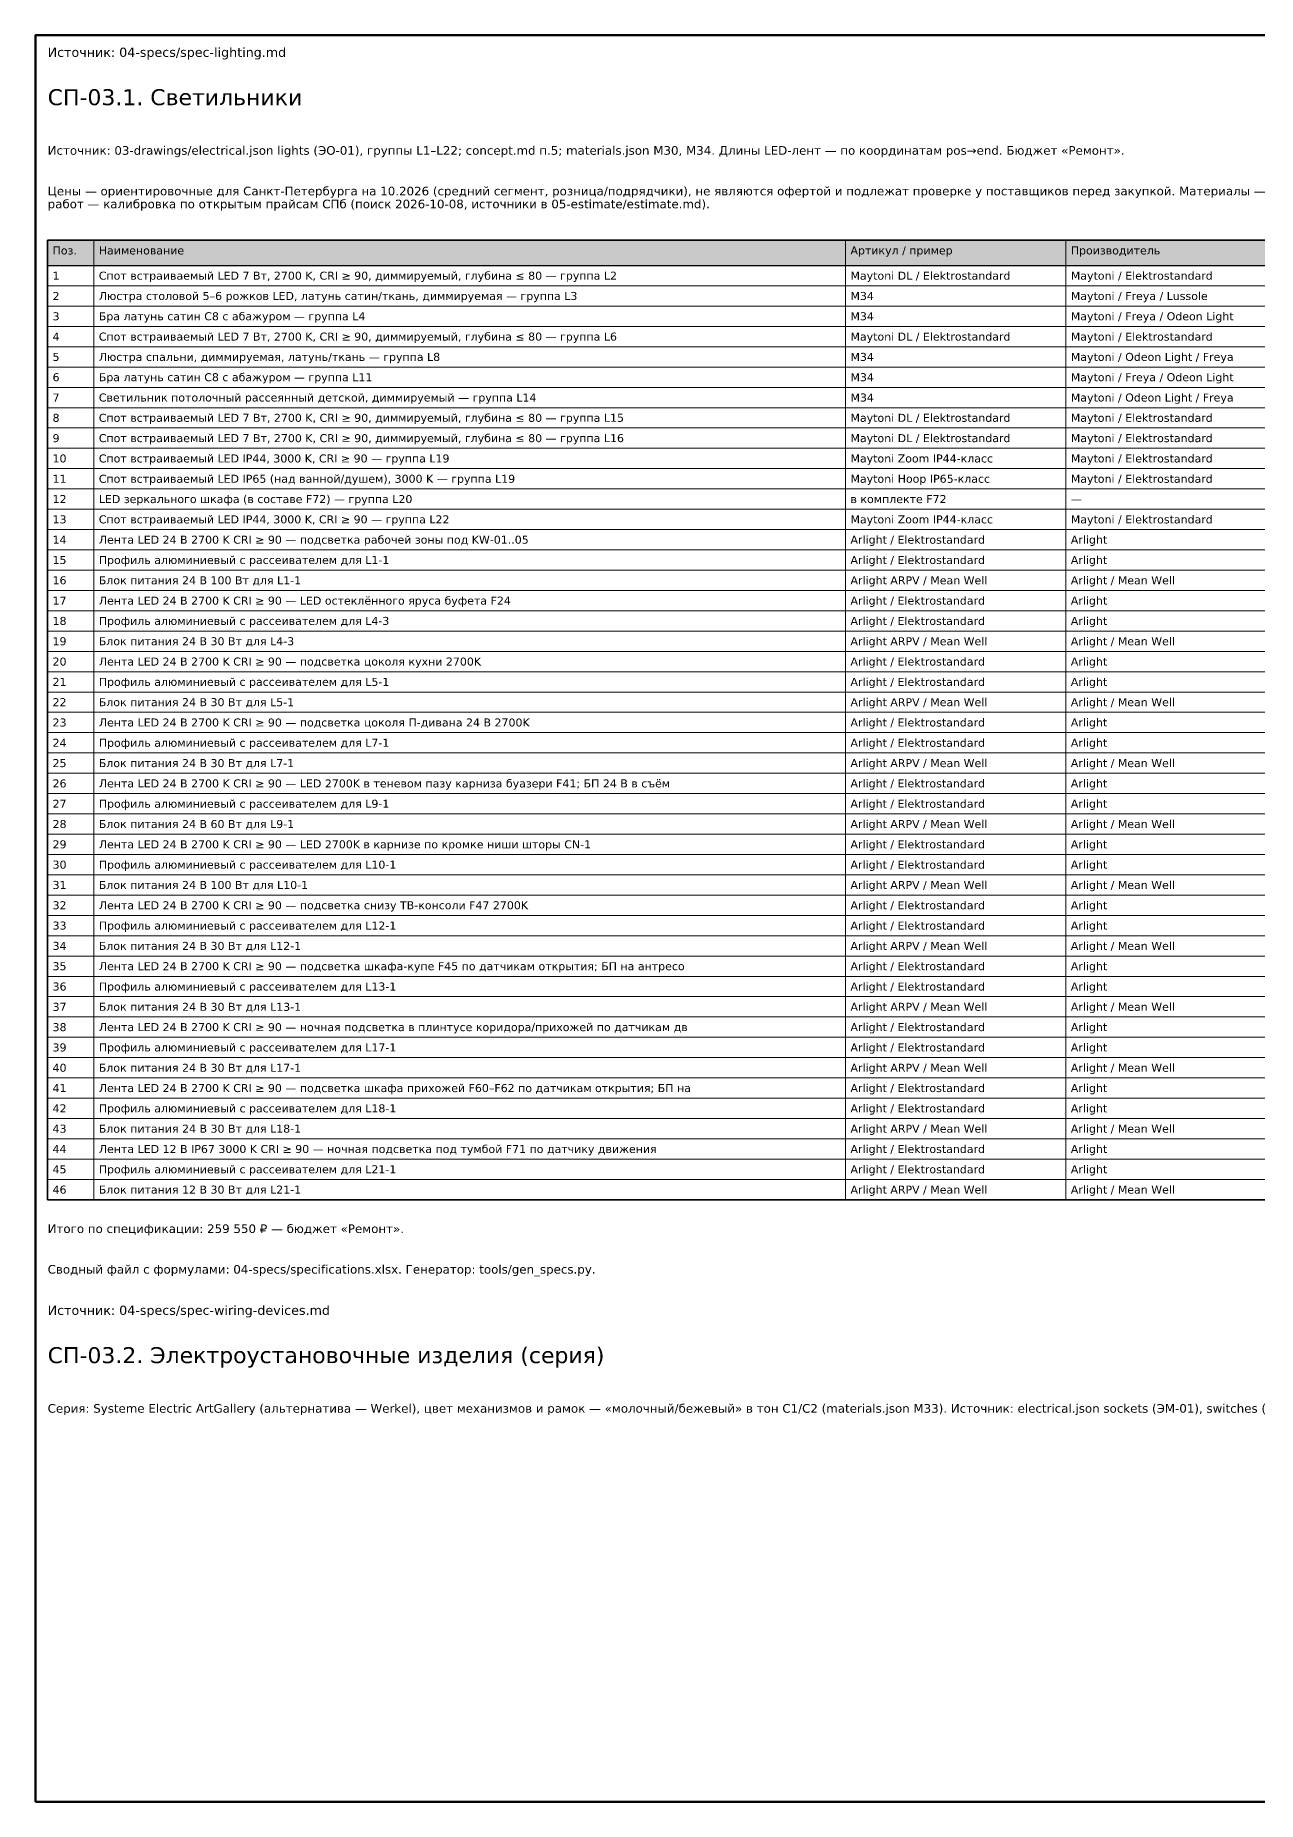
# Model space of a CAD drawing. Header units: millimetres. Extents: x 20 to 415, y 1 to 292.
# Drawn here: x 20 to 218.5, y 5 to 292 of the extents above; entities that cross this region are included whole.
import ezdxf

# ---------------------------------------------------------------- set-up
doc = ezdxf.new("R2010")
doc.units = ezdxf.units.MM
doc.layers.add('FRAME', color=7, linetype='CONTINUOUS')
doc.layers.add('TEXT', color=7, linetype='CONTINUOUS')
doc.styles.add('GOST', font='DejaVuSans.ttf')

msp = doc.modelspace()

# ---------------------------------------------------------------- hatches: boundary and pattern name
at = {"layer": 'TEXT', "true_color": 0xe6e6e6}
h = msp.add_hatch(color=7, dxfattribs=at)
h.dxf.hatch_style = 1
h.paths.add_polyline_path([(22, 254.6), (413, 254.6), (413, 258.7), (22, 258.7)])

# ---------------------------------------------------------------- linework, layer by layer
at = {"layer": 'FRAME', "color": 7, "lineweight": 50}
msp.add_lwpolyline([(20, 5), (415, 5), (415, 292), (20, 292)], close=True, dxfattribs=at)
at = {"layer": 'TEXT', "color": 7, "lineweight": 25}
msp.add_lwpolyline([(22, 254.6), (413, 254.6), (413, 258.7), (22, 258.7)], close=True, dxfattribs=at)
at = {"layer": 'TEXT', "color": 7, "lineweight": 15}
for points in [[(22, 258.7), (22, 254.6)], [(29.51, 258.7), (29.51, 254.6)], [(151.6, 258.7), (151.6, 254.6)], [(187.39, 258.7), (187.39, 254.6)], [(22, 254.6), (22, 251.3)], [(29.51, 254.6), (29.51, 251.3)], [(151.6, 254.6), (151.6, 251.3)], [(187.39, 254.6), (187.39, 251.3)], [(22, 251.3), (22, 248)], [(29.51, 251.3), (29.51, 248)], [(151.6, 251.3), (151.6, 248)], [(187.39, 251.3), (187.39, 248)], [(22, 248), (22, 244.7)], [(29.51, 248), (29.51, 244.7)], [(151.6, 248), (151.6, 244.7)], [(187.39, 248), (187.39, 244.7)], [(22, 244.7), (22, 241.4)], [(29.51, 244.7), (29.51, 241.4)], [(151.6, 244.7), (151.6, 241.4)], [(187.39, 244.7), (187.39, 241.4)], [(22, 241.4), (22, 238.1)], [(29.51, 241.4), (29.51, 238.1)], [(151.6, 241.4), (151.6, 238.1)], [(187.39, 241.4), (187.39, 238.1)], [(22, 238.1), (22, 234.8)], [(29.51, 238.1), (29.51, 234.8)], [(151.6, 238.1), (151.6, 234.8)], [(187.39, 238.1), (187.39, 234.8)], [(22, 234.8), (22, 231.5)], [(29.51, 234.8), (29.51, 231.5)], [(151.6, 234.8), (151.6, 231.5)], [(187.39, 234.8), (187.39, 231.5)], [(22, 231.5), (22, 228.2)], [(29.51, 231.5), (29.51, 228.2)], [(151.6, 231.5), (151.6, 228.2)], [(187.39, 231.5), (187.39, 228.2)], [(22, 228.2), (22, 224.9)], [(29.51, 228.2), (29.51, 224.9)], [(151.6, 228.2), (151.6, 224.9)], [(187.39, 228.2), (187.39, 224.9)], [(22, 224.9), (22, 221.6)], [(29.51, 224.9), (29.51, 221.6)], [(151.6, 224.9), (151.6, 221.6)], [(187.39, 224.9), (187.39, 221.6)], [(22, 221.6), (22, 218.3)], [(29.51, 221.6), (29.51, 218.3)], [(151.6, 221.6), (151.6, 218.3)], [(187.39, 221.6), (187.39, 218.3)], [(22, 218.3), (22, 215)], [(29.51, 218.3), (29.51, 215)], [(151.6, 218.3), (151.6, 215)], [(187.39, 218.3), (187.39, 215)], [(22, 215), (22, 211.7)], [(29.51, 215), (29.51, 211.7)], [(151.6, 215), (151.6, 211.7)], [(187.39, 215), (187.39, 211.7)], [(22, 211.7), (22, 208.4)], [(29.51, 211.7), (29.51, 208.4)], [(151.6, 211.7), (151.6, 208.4)], [(187.39, 211.7), (187.39, 208.4)], [(22, 208.4), (22, 205.1)], [(29.51, 208.4), (29.51, 205.1)], [(151.6, 208.4), (151.6, 205.1)], [(187.39, 208.4), (187.39, 205.1)], [(22, 205.1), (22, 201.8)], [(29.51, 205.1), (29.51, 201.8)], [(151.6, 205.1), (151.6, 201.8)], [(187.39, 205.1), (187.39, 201.8)], [(22, 201.8), (22, 198.5)], [(29.51, 201.8), (29.51, 198.5)], [(151.6, 201.8), (151.6, 198.5)], [(187.39, 201.8), (187.39, 198.5)], [(22, 198.5), (22, 195.2)], [(29.51, 198.5), (29.51, 195.2)], [(151.6, 198.5), (151.6, 195.2)], [(187.39, 198.5), (187.39, 195.2)], [(22, 195.2), (22, 191.9)], [(29.51, 195.2), (29.51, 191.9)], [(151.6, 195.2), (151.6, 191.9)], [(187.39, 195.2), (187.39, 191.9)], [(22, 191.9), (22, 188.6)], [(29.51, 191.9), (29.51, 188.6)], [(151.6, 191.9), (151.6, 188.6)], [(187.39, 191.9), (187.39, 188.6)], [(22, 188.6), (22, 185.3)], [(29.51, 188.6), (29.51, 185.3)], [(151.6, 188.6), (151.6, 185.3)], [(187.39, 188.6), (187.39, 185.3)], [(22, 185.3), (22, 182)], [(29.51, 185.3), (29.51, 182)], [(151.6, 185.3), (151.6, 182)], [(187.39, 185.3), (187.39, 182)], [(22, 182), (22, 178.7)], [(29.51, 182), (29.51, 178.7)], [(151.6, 182), (151.6, 178.7)], [(187.39, 182), (187.39, 178.7)], [(22, 178.7), (22, 175.4)], [(29.51, 178.7), (29.51, 175.4)], [(151.6, 178.7), (151.6, 175.4)], [(187.39, 178.7), (187.39, 175.4)], [(22, 175.4), (22, 172.1)], [(29.51, 175.4), (29.51, 172.1)], [(151.6, 175.4), (151.6, 172.1)], [(187.39, 175.4), (187.39, 172.1)], [(22, 172.1), (22, 168.8)], [(29.51, 172.1), (29.51, 168.8)], [(151.6, 172.1), (151.6, 168.8)], [(187.39, 172.1), (187.39, 168.8)], [(22, 168.8), (22, 165.5)], [(29.51, 168.8), (29.51, 165.5)], [(151.6, 168.8), (151.6, 165.5)], [(187.39, 168.8), (187.39, 165.5)], [(22, 165.5), (22, 162.2)], [(29.51, 165.5), (29.51, 162.2)], [(151.6, 165.5), (151.6, 162.2)], [(187.39, 165.5), (187.39, 162.2)], [(22, 162.2), (22, 158.9)], [(29.51, 162.2), (29.51, 158.9)], [(151.6, 162.2), (151.6, 158.9)], [(187.39, 162.2), (187.39, 158.9)], [(22, 158.9), (22, 155.6)], [(29.51, 158.9), (29.51, 155.6)], [(151.6, 158.9), (151.6, 155.6)], [(187.39, 158.9), (187.39, 155.6)], [(22, 155.6), (22, 152.3)], [(29.51, 155.6), (29.51, 152.3)], [(151.6, 155.6), (151.6, 152.3)], [(187.39, 155.6), (187.39, 152.3)], [(22, 152.3), (22, 149)], [(29.51, 152.3), (29.51, 149)], [(151.6, 152.3), (151.6, 149)], [(187.39, 152.3), (187.39, 149)], [(22, 149), (22, 145.7)], [(29.51, 149), (29.51, 145.7)], [(151.6, 149), (151.6, 145.7)], [(187.39, 149), (187.39, 145.7)], [(22, 145.7), (22, 142.4)], [(29.51, 145.7), (29.51, 142.4)], [(151.6, 145.7), (151.6, 142.4)], [(187.39, 145.7), (187.39, 142.4)], [(22, 142.4), (22, 139.1)], [(29.51, 142.4), (29.51, 139.1)], [(151.6, 142.4), (151.6, 139.1)], [(187.39, 142.4), (187.39, 139.1)], [(22, 139.1), (22, 135.8)], [(29.51, 139.1), (29.51, 135.8)], [(151.6, 139.1), (151.6, 135.8)], [(187.39, 139.1), (187.39, 135.8)], [(22, 135.8), (22, 132.5)], [(29.51, 135.8), (29.51, 132.5)], [(151.6, 135.8), (151.6, 132.5)], [(187.39, 135.8), (187.39, 132.5)], [(22, 132.5), (22, 129.2)], [(29.51, 132.5), (29.51, 129.2)], [(151.6, 132.5), (151.6, 129.2)], [(187.39, 132.5), (187.39, 129.2)], [(22, 129.2), (22, 125.9)], [(29.51, 129.2), (29.51, 125.9)], [(151.6, 129.2), (151.6, 125.9)], [(187.39, 129.2), (187.39, 125.9)], [(22, 125.9), (22, 122.6)], [(29.51, 125.9), (29.51, 122.6)], [(151.6, 125.9), (151.6, 122.6)], [(187.39, 125.9), (187.39, 122.6)], [(22, 122.6), (22, 119.3)], [(29.51, 122.6), (29.51, 119.3)], [(151.6, 122.6), (151.6, 119.3)], [(187.39, 122.6), (187.39, 119.3)], [(22, 119.3), (22, 116)], [(29.51, 119.3), (29.51, 116)], [(151.6, 119.3), (151.6, 116)], [(187.39, 119.3), (187.39, 116)], [(22, 116), (22, 112.7)], [(29.51, 116), (29.51, 112.7)], [(151.6, 116), (151.6, 112.7)], [(187.39, 116), (187.39, 112.7)], [(22, 112.7), (22, 109.4)], [(29.51, 112.7), (29.51, 109.4)], [(151.6, 112.7), (151.6, 109.4)], [(187.39, 112.7), (187.39, 109.4)], [(22, 109.4), (22, 106.1)], [(29.51, 109.4), (29.51, 106.1)], [(151.6, 109.4), (151.6, 106.1)], [(187.39, 109.4), (187.39, 106.1)], [(22, 106.1), (22, 102.8)], [(29.51, 106.1), (29.51, 102.8)], [(151.6, 106.1), (151.6, 102.8)], [(187.39, 106.1), (187.39, 102.8)]]:
    msp.add_lwpolyline(points, dxfattribs=at)
at = {"layer": 'TEXT', "color": 7, "lineweight": 35}
msp.add_lwpolyline([(22, 102.8), (413, 102.8), (413, 258.7), (22, 258.7)], close=True, dxfattribs=at)
at = {"layer": 'TEXT', "color": 7, "lineweight": 15}
for points in [[(22, 251.3), (413, 251.3), (413, 254.6), (22, 254.6)], [(22, 248), (413, 248), (413, 251.3), (22, 251.3)], [(22, 244.7), (413, 244.7), (413, 248), (22, 248)], [(22, 241.4), (413, 241.4), (413, 244.7), (22, 244.7)], [(22, 238.1), (413, 238.1), (413, 241.4), (22, 241.4)], [(22, 234.8), (413, 234.8), (413, 238.1), (22, 238.1)], [(22, 231.5), (413, 231.5), (413, 234.8), (22, 234.8)], [(22, 228.2), (413, 228.2), (413, 231.5), (22, 231.5)], [(22, 224.9), (413, 224.9), (413, 228.2), (22, 228.2)], [(22, 221.6), (413, 221.6), (413, 224.9), (22, 224.9)], [(22, 218.3), (413, 218.3), (413, 221.6), (22, 221.6)], [(22, 215), (413, 215), (413, 218.3), (22, 218.3)], [(22, 211.7), (413, 211.7), (413, 215), (22, 215)], [(22, 208.4), (413, 208.4), (413, 211.7), (22, 211.7)], [(22, 205.1), (413, 205.1), (413, 208.4), (22, 208.4)], [(22, 201.8), (413, 201.8), (413, 205.1), (22, 205.1)], [(22, 198.5), (413, 198.5), (413, 201.8), (22, 201.8)], [(22, 195.2), (413, 195.2), (413, 198.5), (22, 198.5)], [(22, 191.9), (413, 191.9), (413, 195.2), (22, 195.2)], [(22, 188.6), (413, 188.6), (413, 191.9), (22, 191.9)], [(22, 185.3), (413, 185.3), (413, 188.6), (22, 188.6)], [(22, 182), (413, 182), (413, 185.3), (22, 185.3)], [(22, 178.7), (413, 178.7), (413, 182), (22, 182)], [(22, 175.4), (413, 175.4), (413, 178.7), (22, 178.7)], [(22, 172.1), (413, 172.1), (413, 175.4), (22, 175.4)], [(22, 168.8), (413, 168.8), (413, 172.1), (22, 172.1)], [(22, 165.5), (413, 165.5), (413, 168.8), (22, 168.8)], [(22, 162.2), (413, 162.2), (413, 165.5), (22, 165.5)], [(22, 158.9), (413, 158.9), (413, 162.2), (22, 162.2)], [(22, 155.6), (413, 155.6), (413, 158.9), (22, 158.9)], [(22, 152.3), (413, 152.3), (413, 155.6), (22, 155.6)], [(22, 149), (413, 149), (413, 152.3), (22, 152.3)], [(22, 145.7), (413, 145.7), (413, 149), (22, 149)], [(22, 142.4), (413, 142.4), (413, 145.7), (22, 145.7)], [(22, 139.1), (413, 139.1), (413, 142.4), (22, 142.4)], [(22, 135.8), (413, 135.8), (413, 139.1), (22, 139.1)], [(22, 132.5), (413, 132.5), (413, 135.8), (22, 135.8)], [(22, 129.2), (413, 129.2), (413, 132.5), (22, 132.5)], [(22, 125.9), (413, 125.9), (413, 129.2), (22, 129.2)], [(22, 122.6), (413, 122.6), (413, 125.9), (22, 125.9)], [(22, 119.3), (413, 119.3), (413, 122.6), (22, 122.6)], [(22, 116), (413, 116), (413, 119.3), (22, 119.3)], [(22, 112.7), (413, 112.7), (413, 116), (22, 116)], [(22, 109.4), (413, 109.4), (413, 112.7), (22, 112.7)], [(22, 106.1), (413, 106.1), (413, 109.4), (22, 109.4)], [(22, 102.8), (413, 102.8), (413, 106.1), (22, 106.1)]]:
    msp.add_lwpolyline(points, close=True, dxfattribs=at)

# ---------------------------------------------------------------- texts
at = {"layer": 'TEXT', "color": 7, "style": 'GOST'}
for s, height, p in [('Источник: 04-specs/spec-lighting.md', 1.5, (22, 288.5)), ('СП-03.1. Светильники', 2.6, (22, 280.65)), ('Источник: 03-drawings/electrical.json lights (ЭО-01), группы L1–L22; concept.md п.5; materials.json M30, M34. Длины LED-лент — по координатам pos→end. Бюджет «Ремонт».', 1.4, (22, 272.6)), ('Цены — ориентировочные для Санкт-Петербурга на 10.2026 (средний сегмент, розница/подрядчики), не являются офертой и подлежат проверке у поставщиков перед закупкой. Материалы — по диапазонам 02-concept/materials.json (price_ref) с поправкой на рост цен 1-го полугодия 2026 (INFOline: плитка +17 %, электрика +15 %, ЛКМ +10 %, напольные +10,5 %); расценки', 1.4, (22, 266)), ('работ — калибровка по открытым прайсам СПб (поиск 2026-10-08, источники в 05-estimate/estimate.md).', 1.4, (22, 263.9)), ('Поз.', 1.3, (22.8, 256.4)), ('Наименование', 1.3, (30.31, 256.4)), ('Артикул / пример', 1.3, (152.4, 256.4)), ('Производитель', 1.3, (188.19, 256.4)), ('1', 1.3, (22.8, 252.3)), ('Спот встраиваемый LED 7 Вт, 2700 K, CRI ≥ 90, диммируемый, глубина ≤ 80 — группа L2', 1.3, (30.31, 252.3)), ('Maytoni DL / Elektrostandard', 1.3, (152.4, 252.3)), ('Maytoni / Elektrostandard', 1.3, (188.19, 252.3)), ('2', 1.3, (22.8, 249)), ('Люстра столовой 5–6 рожков LED, латунь сатин/ткань, диммируемая — группа L3', 1.3, (30.31, 249)), ('M34', 1.3, (152.4, 249)), ('Maytoni / Freya / Lussole', 1.3, (188.19, 249)), ('3', 1.3, (22.8, 245.7)), ('Бра латунь сатин C8 с абажуром — группа L4', 1.3, (30.31, 245.7)), ('M34', 1.3, (152.4, 245.7)), ('Maytoni / Freya / Odeon Light', 1.3, (188.19, 245.7)), ('4', 1.3, (22.8, 242.4)), ('Спот встраиваемый LED 7 Вт, 2700 K, CRI ≥ 90, диммируемый, глубина ≤ 80 — группа L6', 1.3, (30.31, 242.4)), ('Maytoni DL / Elektrostandard', 1.3, (152.4, 242.4)), ('Maytoni / Elektrostandard', 1.3, (188.19, 242.4)), ('5', 1.3, (22.8, 239.1)), ('Люстра спальни, диммируемая, латунь/ткань — группа L8', 1.3, (30.31, 239.1)), ('M34', 1.3, (152.4, 239.1)), ('Maytoni / Odeon Light / Freya', 1.3, (188.19, 239.1)), ('6', 1.3, (22.8, 235.8)), ('Бра латунь сатин C8 с абажуром — группа L11', 1.3, (30.31, 235.8)), ('M34', 1.3, (152.4, 235.8)), ('Maytoni / Freya / Odeon Light', 1.3, (188.19, 235.8)), ('7', 1.3, (22.8, 232.5)), ('Светильник потолочный рассеянный детской, диммируемый — группа L14', 1.3, (30.31, 232.5)), ('M34', 1.3, (152.4, 232.5)), ('Maytoni / Odeon Light / Freya', 1.3, (188.19, 232.5)), ('8', 1.3, (22.8, 229.2)), ('Спот встраиваемый LED 7 Вт, 2700 K, CRI ≥ 90, диммируемый, глубина ≤ 80 — группа L15', 1.3, (30.31, 229.2)), ('Maytoni DL / Elektrostandard', 1.3, (152.4, 229.2)), ('Maytoni / Elektrostandard', 1.3, (188.19, 229.2)), ('9', 1.3, (22.8, 225.9)), ('Спот встраиваемый LED 7 Вт, 2700 K, CRI ≥ 90, диммируемый, глубина ≤ 80 — группа L16', 1.3, (30.31, 225.9)), ('Maytoni DL / Elektrostandard', 1.3, (152.4, 225.9)), ('Maytoni / Elektrostandard', 1.3, (188.19, 225.9)), ('10', 1.3, (22.8, 222.6)), ('Спот встраиваемый LED IP44, 3000 K, CRI ≥ 90 — группа L19', 1.3, (30.31, 222.6)), ('Maytoni Zoom IP44-класс', 1.3, (152.4, 222.6)), ('Maytoni / Elektrostandard', 1.3, (188.19, 222.6)), ('11', 1.3, (22.8, 219.3)), ('Спот встраиваемый LED IP65 (над ванной/душем), 3000 K — группа L19', 1.3, (30.31, 219.3)), ('Maytoni Hoop IP65-класс', 1.3, (152.4, 219.3)), ('Maytoni / Elektrostandard', 1.3, (188.19, 219.3)), ('12', 1.3, (22.8, 216)), ('LED зеркального шкафа (в составе F72) — группа L20', 1.3, (30.31, 216)), ('в комплекте F72', 1.3, (152.4, 216)), ('—', 1.3, (188.19, 216)), ('13', 1.3, (22.8, 212.7)), ('Спот встраиваемый LED IP44, 3000 K, CRI ≥ 90 — группа L22', 1.3, (30.31, 212.7)), ('Maytoni Zoom IP44-класс', 1.3, (152.4, 212.7)), ('Maytoni / Elektrostandard', 1.3, (188.19, 212.7)), ('14', 1.3, (22.8, 209.4)), ('Лента LED 24 В 2700 K CRI ≥ 90 — подсветка рабочей зоны под KW-01..05', 1.3, (30.31, 209.4)), ('Arlight / Elektrostandard', 1.3, (152.4, 209.4)), ('Arlight', 1.3, (188.19, 209.4)), ('15', 1.3, (22.8, 206.1)), ('Профиль алюминиевый с рассеивателем для L1-1', 1.3, (30.31, 206.1)), ('Arlight / Elektrostandard', 1.3, (152.4, 206.1)), ('Arlight', 1.3, (188.19, 206.1)), ('16', 1.3, (22.8, 202.8)), ('Блок питания 24 В 100 Вт для L1-1', 1.3, (30.31, 202.8)), ('Arlight ARPV / Mean Well', 1.3, (152.4, 202.8)), ('Arlight / Mean Well', 1.3, (188.19, 202.8)), ('17', 1.3, (22.8, 199.5)), ('Лента LED 24 В 2700 K CRI ≥ 90 — LED остеклённого яруса буфета F24', 1.3, (30.31, 199.5)), ('Arlight / Elektrostandard', 1.3, (152.4, 199.5)), ('Arlight', 1.3, (188.19, 199.5)), ('18', 1.3, (22.8, 196.2)), ('Профиль алюминиевый с рассеивателем для L4-3', 1.3, (30.31, 196.2)), ('Arlight / Elektrostandard', 1.3, (152.4, 196.2)), ('Arlight', 1.3, (188.19, 196.2)), ('19', 1.3, (22.8, 192.9)), ('Блок питания 24 В 30 Вт для L4-3', 1.3, (30.31, 192.9)), ('Arlight ARPV / Mean Well', 1.3, (152.4, 192.9)), ('Arlight / Mean Well', 1.3, (188.19, 192.9)), ('20', 1.3, (22.8, 189.6)), ('Лента LED 24 В 2700 K CRI ≥ 90 — подсветка цоколя кухни 2700K', 1.3, (30.31, 189.6)), ('Arlight / Elektrostandard', 1.3, (152.4, 189.6)), ('Arlight', 1.3, (188.19, 189.6)), ('21', 1.3, (22.8, 186.3)), ('Профиль алюминиевый с рассеивателем для L5-1', 1.3, (30.31, 186.3)), ('Arlight / Elektrostandard', 1.3, (152.4, 186.3)), ('Arlight', 1.3, (188.19, 186.3)), ('22', 1.3, (22.8, 183)), ('Блок питания 24 В 30 Вт для L5-1', 1.3, (30.31, 183)), ('Arlight ARPV / Mean Well', 1.3, (152.4, 183)), ('Arlight / Mean Well', 1.3, (188.19, 183)), ('23', 1.3, (22.8, 179.7)), ('Лента LED 24 В 2700 K CRI ≥ 90 — подсветка цоколя П-дивана 24 В 2700K', 1.3, (30.31, 179.7)), ('Arlight / Elektrostandard', 1.3, (152.4, 179.7)), ('Arlight', 1.3, (188.19, 179.7)), ('24', 1.3, (22.8, 176.4)), ('Профиль алюминиевый с рассеивателем для L7-1', 1.3, (30.31, 176.4)), ('Arlight / Elektrostandard', 1.3, (152.4, 176.4)), ('Arlight', 1.3, (188.19, 176.4)), ('25', 1.3, (22.8, 173.1)), ('Блок питания 24 В 30 Вт для L7-1', 1.3, (30.31, 173.1)), ('Arlight ARPV / Mean Well', 1.3, (152.4, 173.1)), ('Arlight / Mean Well', 1.3, (188.19, 173.1)), ('26', 1.3, (22.8, 169.8)), ('Лента LED 24 В 2700 K CRI ≥ 90 — LED 2700K в теневом пазу карниза буазери F41; БП 24 В в съём', 1.3, (30.31, 169.8)), ('Arlight / Elektrostandard', 1.3, (152.4, 169.8)), ('Arlight', 1.3, (188.19, 169.8)), ('27', 1.3, (22.8, 166.5)), ('Профиль алюминиевый с рассеивателем для L9-1', 1.3, (30.31, 166.5)), ('Arlight / Elektrostandard', 1.3, (152.4, 166.5)), ('Arlight', 1.3, (188.19, 166.5)), ('28', 1.3, (22.8, 163.2)), ('Блок питания 24 В 60 Вт для L9-1', 1.3, (30.31, 163.2)), ('Arlight ARPV / Mean Well', 1.3, (152.4, 163.2)), ('Arlight / Mean Well', 1.3, (188.19, 163.2)), ('29', 1.3, (22.8, 159.9)), ('Лента LED 24 В 2700 K CRI ≥ 90 — LED 2700K в карнизе по кромке ниши шторы CN-1', 1.3, (30.31, 159.9)), ('Arlight / Elektrostandard', 1.3, (152.4, 159.9)), ('Arlight', 1.3, (188.19, 159.9)), ('30', 1.3, (22.8, 156.6)), ('Профиль алюминиевый с рассеивателем для L10-1', 1.3, (30.31, 156.6)), ('Arlight / Elektrostandard', 1.3, (152.4, 156.6)), ('Arlight', 1.3, (188.19, 156.6)), ('31', 1.3, (22.8, 153.3)), ('Блок питания 24 В 100 Вт для L10-1', 1.3, (30.31, 153.3)), ('Arlight ARPV / Mean Well', 1.3, (152.4, 153.3)), ('Arlight / Mean Well', 1.3, (188.19, 153.3)), ('32', 1.3, (22.8, 150)), ('Лента LED 24 В 2700 K CRI ≥ 90 — подсветка снизу ТВ-консоли F47 2700K', 1.3, (30.31, 150)), ('Arlight / Elektrostandard', 1.3, (152.4, 150)), ('Arlight', 1.3, (188.19, 150)), ('33', 1.3, (22.8, 146.7)), ('Профиль алюминиевый с рассеивателем для L12-1', 1.3, (30.31, 146.7)), ('Arlight / Elektrostandard', 1.3, (152.4, 146.7)), ('Arlight', 1.3, (188.19, 146.7)), ('34', 1.3, (22.8, 143.4)), ('Блок питания 24 В 30 Вт для L12-1', 1.3, (30.31, 143.4)), ('Arlight ARPV / Mean Well', 1.3, (152.4, 143.4)), ('Arlight / Mean Well', 1.3, (188.19, 143.4)), ('35', 1.3, (22.8, 140.1)), ('Лента LED 24 В 2700 K CRI ≥ 90 — подсветка шкафа-купе F45 по датчикам открытия; БП на антресо', 1.3, (30.31, 140.1)), ('Arlight / Elektrostandard', 1.3, (152.4, 140.1)), ('Arlight', 1.3, (188.19, 140.1)), ('36', 1.3, (22.8, 136.8)), ('Профиль алюминиевый с рассеивателем для L13-1', 1.3, (30.31, 136.8)), ('Arlight / Elektrostandard', 1.3, (152.4, 136.8)), ('Arlight', 1.3, (188.19, 136.8)), ('37', 1.3, (22.8, 133.5)), ('Блок питания 24 В 30 Вт для L13-1', 1.3, (30.31, 133.5)), ('Arlight ARPV / Mean Well', 1.3, (152.4, 133.5)), ('Arlight / Mean Well', 1.3, (188.19, 133.5)), ('38', 1.3, (22.8, 130.2)), ('Лента LED 24 В 2700 K CRI ≥ 90 — ночная подсветка в плинтусе коридора/прихожей по датчикам дв', 1.3, (30.31, 130.2)), ('Arlight / Elektrostandard', 1.3, (152.4, 130.2)), ('Arlight', 1.3, (188.19, 130.2)), ('39', 1.3, (22.8, 126.9)), ('Профиль алюминиевый с рассеивателем для L17-1', 1.3, (30.31, 126.9)), ('Arlight / Elektrostandard', 1.3, (152.4, 126.9)), ('Arlight', 1.3, (188.19, 126.9)), ('40', 1.3, (22.8, 123.6)), ('Блок питания 24 В 30 Вт для L17-1', 1.3, (30.31, 123.6)), ('Arlight ARPV / Mean Well', 1.3, (152.4, 123.6)), ('Arlight / Mean Well', 1.3, (188.19, 123.6)), ('41', 1.3, (22.8, 120.3)), ('Лента LED 24 В 2700 K CRI ≥ 90 — подсветка шкафа прихожей F60–F62 по датчикам открытия; БП на', 1.3, (30.31, 120.3)), ('Arlight / Elektrostandard', 1.3, (152.4, 120.3)), ('Arlight', 1.3, (188.19, 120.3)), ('42', 1.3, (22.8, 117)), ('Профиль алюминиевый с рассеивателем для L18-1', 1.3, (30.31, 117)), ('Arlight / Elektrostandard', 1.3, (152.4, 117)), ('Arlight', 1.3, (188.19, 117)), ('43', 1.3, (22.8, 113.7)), ('Блок питания 24 В 30 Вт для L18-1', 1.3, (30.31, 113.7)), ('Arlight ARPV / Mean Well', 1.3, (152.4, 113.7)), ('Arlight / Mean Well', 1.3, (188.19, 113.7)), ('44', 1.3, (22.8, 110.4)), ('Лента LED 12 В IP67 3000 K CRI ≥ 90 — ночная подсветка под тумбой F71 по датчику движения', 1.3, (30.31, 110.4)), ('Arlight / Elektrostandard', 1.3, (152.4, 110.4)), ('Arlight', 1.3, (188.19, 110.4)), ('45', 1.3, (22.8, 107.1)), ('Профиль алюминиевый с рассеивателем для L21-1', 1.3, (30.31, 107.1)), ('Arlight / Elektrostandard', 1.3, (152.4, 107.1)), ('Arlight', 1.3, (188.19, 107.1)), ('46', 1.3, (22.8, 103.8)), ('Блок питания 12 В 30 Вт для L21-1', 1.3, (30.31, 103.8)), ('Arlight ARPV / Mean Well', 1.3, (152.4, 103.8)), ('Arlight / Mean Well', 1.3, (188.19, 103.8)), ('Итого по спецификации: 259 550 ₽ — бюджет «Ремонт».', 1.4, (22, 97.4)), ('Сводный файл с формулами: 04-specs/specifications.xlsx. Генератор: tools/gen_specs.py.', 1.4, (22, 90.8)), ('Источник: 04-specs/spec-wiring-devices.md', 1.5, (22, 84.1)), ('СП-03.2. Электроустановочные изделия (серия)', 2.6, (22, 76.25)), ('Серия: Systeme Electric ArtGallery (альтернатива — Werkel), цвет механизмов и рамок — «молочный/бежевый» в тон C1/C2 (materials.json M33). Источник: electrical.json sockets (ЭМ-01), switches (ЭО-02). Артикулы — по каталогу серии при заказе (цвет подтвердить). Бюджет «Ремонт».', 1.4, (22, 68.2))]:
    msp.add_text(s, height=height, dxfattribs=at).set_placement(p)

doc.saveas('drawing.dxf')
